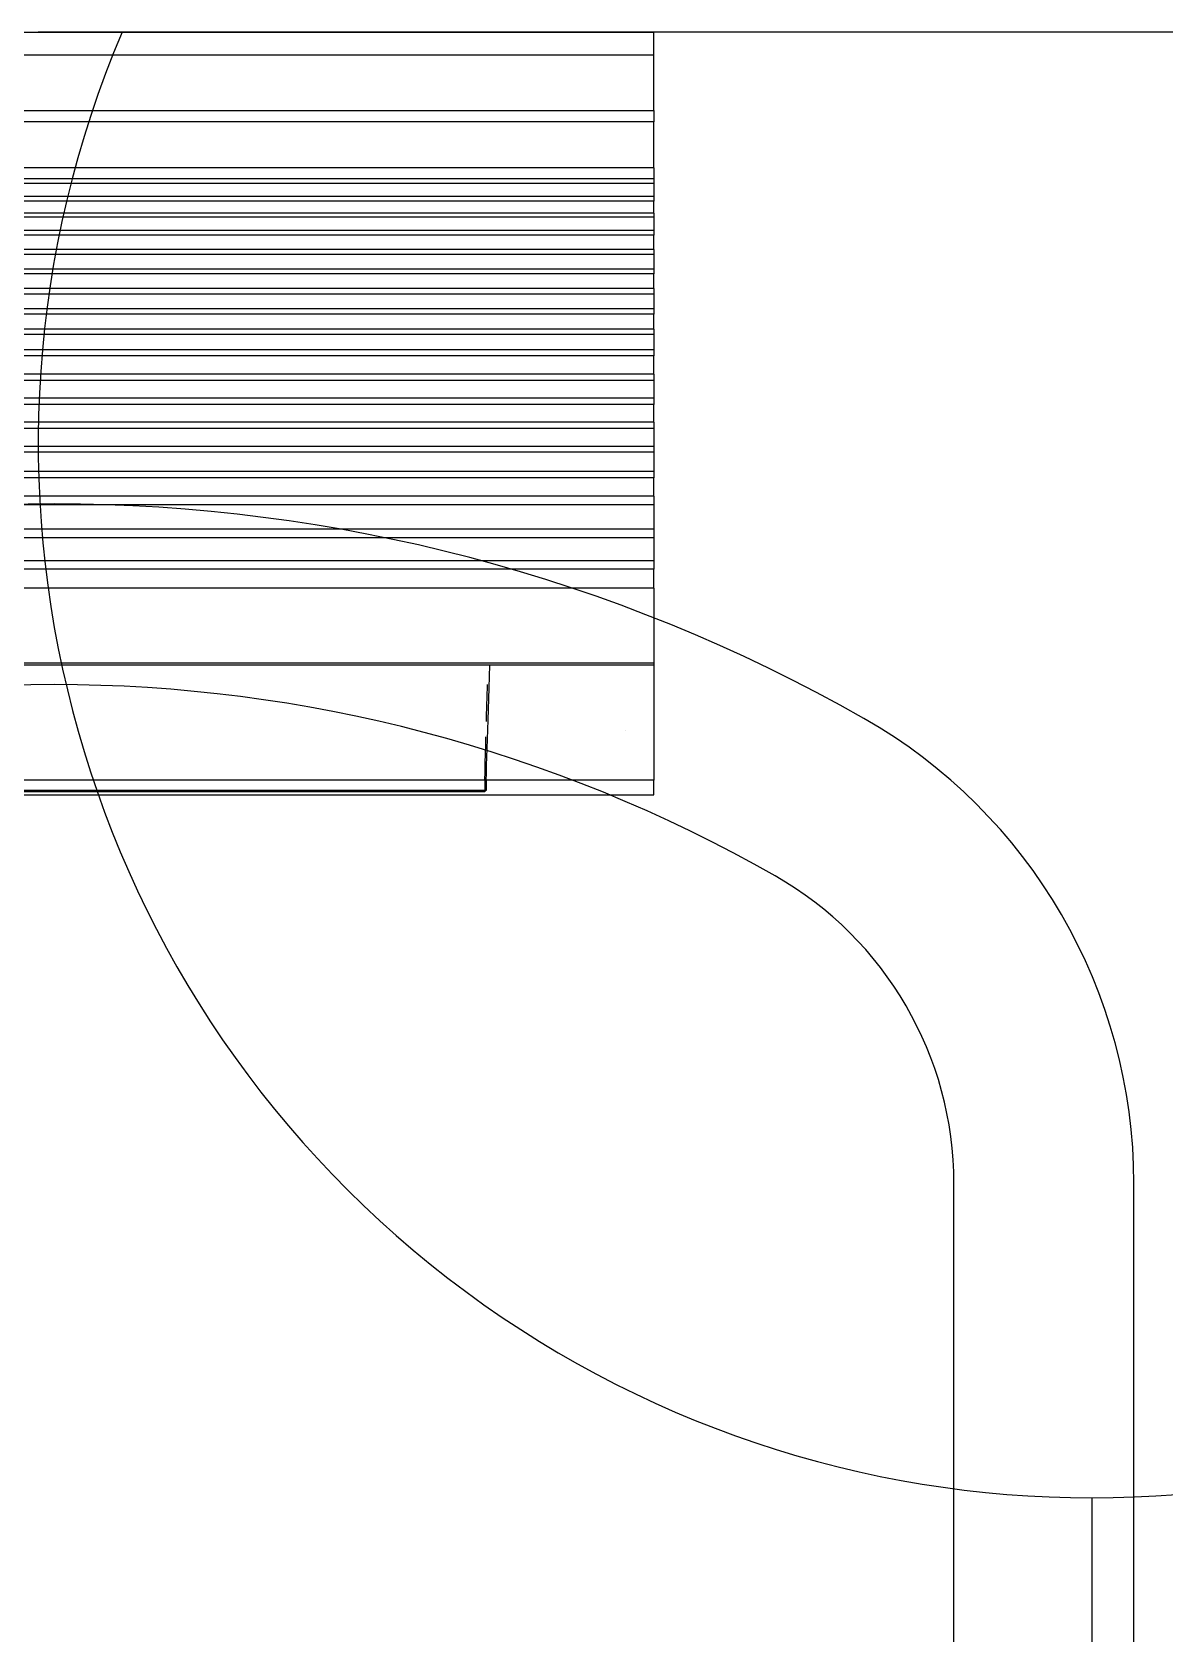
# Model space of a CAD drawing. Header units: inches. Extents: x 16928 to 514628, y -1471 to 241387.
# Drawn here: x 54243.6 to 54563.5, y 32158.3 to 32610.5 of the extents above; entities that cross this region are included whole.
import ezdxf

# ---------------------------------------------------------------- set-up
doc = ezdxf.new("R2010")
doc.units = ezdxf.units.IN
doc.header["$MEASUREMENT"] = 0
for name, color, linetype in [('Cabinet', 8, 'Continuous'), ('Edges', 7, 'Continuous'), ('ELECT', 6, 'Continuous'), ('TB', 8, 'Continuous')]:
    doc.layers.add(name, color=color, linetype=linetype)

# ---------------------------------------------------------------- blocks, each defined once
blk = doc.blocks.new('meja mesyuarat')
at = {"color": 8}
for p, q in [((4163.6, 2689.9), (4163.6, 3099.93)), ((4214.4, 2766.1), (4214.4, 3100.05))]:
    blk.add_line(p, q, dxfattribs=at)
for centre, radius, start, end in [((3909.6, 2830.13), 461.66, 60.3254, 119.6746), ((3909.6, 2830.13), 410.66, 60.283, 119.717), ((4063.4, 3100.05), 151, 0, 60.3254), ((4063.6, 3099.93), 100, 0, 60.283)]:
    blk.add_arc(centre, radius, start, end, dxfattribs=at)
blk = doc.blocks.new('air con')
at = {"layer": 'Edges'}
for p, q in [((71.402, 41.898), (152.402, 41.898)), ((152.402, 41.095), (152.402, 41.898)), ((71.402, 41.095), (152.402, 41.095)), ((152.402, 39.122), (152.402, 41.095)), ((71.402, 39.122), (152.402, 39.122)), ((152.402, 39.122), (152.402, 38.724)), ((152.402, 38.724), (71.402, 38.724)), ((152.402, 37.092), (152.402, 38.724)), ((152.402, 37.092), (71.402, 37.092)), ((152.402, 37.092), (152.402, 36.701)), ((152.402, 36.701), (71.402, 36.701)), ((152.402, 36.542), (71.402, 36.542)), ((152.402, 36.701), (152.402, 36.542)), ((152.402, 36.542), (152.402, 36.078)), ((152.402, 36.078), (71.402, 36.078)), ((152.402, 35.914), (71.402, 35.914)), ((152.402, 36.078), (152.402, 35.914)), ((152.402, 35.493), (152.402, 35.914)), ((152.402, 35.493), (71.402, 35.493)), ((152.402, 35.34), (71.402, 35.34)), ((152.402, 35.493), (152.402, 35.34)), ((152.402, 35.34), (152.402, 34.877)), ((152.402, 34.877), (71.402, 34.877)), ((152.402, 34.709), (71.402, 34.709)), ((152.402, 34.877), (152.402, 34.709)), ((152.402, 34.207), (152.402, 34.709)), ((152.402, 34.207), (71.402, 34.207)), ((152.402, 34.022), (71.402, 34.022)), ((152.402, 34.207), (152.402, 34.022)), ((152.402, 34.022), (152.402, 33.51)), ((152.402, 33.51), (71.402, 33.51)), ((152.402, 33.51), (152.402, 33.335)), ((152.402, 33.335), (71.402, 33.335)), ((152.402, 32.826), (152.402, 33.335)), ((152.402, 32.826), (71.402, 32.826)), ((152.402, 32.625), (71.402, 32.625)), ((152.402, 32.826), (152.402, 32.625)), ((152.402, 32.625), (152.402, 32.098)), ((152.402, 32.098), (71.402, 32.098)), ((152.402, 31.911), (71.402, 31.911)), ((152.402, 32.098), (152.402, 31.911)), ((152.402, 31.378), (152.402, 31.911)), ((152.402, 31.378), (71.402, 31.378)), ((152.402, 31.189), (71.402, 31.189)), ((152.402, 31.378), (152.402, 31.189)), ((152.402, 31.189), (152.402, 30.654)), ((152.402, 30.654), (71.402, 30.654)), ((152.402, 30.654), (152.402, 30.439)), ((152.402, 30.439), (71.402, 30.439)), ((152.402, 29.791), (152.402, 30.439)), ((152.402, 29.791), (71.402, 29.791)), ((152.402, 29.562), (71.402, 29.562)), ((152.402, 29.791), (152.402, 29.562)), ((152.402, 29.562), (152.402, 28.935)), ((152.402, 28.935), (71.402, 28.935)), ((152.402, 28.935), (152.402, 28.714)), ((152.402, 28.714), (71.402, 28.714)), ((152.402, 28.092), (152.402, 28.714)), ((152.402, 28.092), (71.402, 28.092)), ((152.402, 27.871), (71.402, 27.871)), ((152.402, 28.092), (152.402, 27.871)), ((152.402, 27.871), (152.402, 27.226)), ((152.402, 27.226), (71.402, 27.226)), ((152.402, 27.226), (152.402, 27.024)), ((152.402, 27.024), (71.402, 27.024)), ((152.402, 27.024), (152.402, 26.349)), ((152.402, 26.349), (71.402, 26.349)), ((152.402, 26.117), (71.402, 26.117)), ((152.402, 26.349), (152.402, 26.117)), ((152.402, 25.469), (152.402, 26.117)), ((152.402, 25.469), (71.402, 25.469)), ((152.402, 25.162), (71.402, 25.162)), ((152.402, 25.469), (152.402, 25.162)), ((152.402, 25.162), (152.402, 24.304)), ((152.402, 24.304), (71.402, 24.304)), ((152.402, 24.002), (71.402, 24.002)), ((152.402, 24.304), (152.402, 24.002)), ((152.402, 24.002), (152.402, 23.184)), ((152.402, 23.184), (71.402, 23.184)), ((152.402, 22.883), (71.402, 22.883)), ((152.402, 23.184), (152.402, 22.883)), ((152.402, 22.213), (152.402, 22.883)), ((152.402, 22.213), (71.402, 22.213)), ((152.402, 22.213), (152.402, 19.568)), ((152.402, 19.568), (71.402, 19.568)), ((152.402, 19.493), (71.402, 19.493)), ((146.588, 19.085), (146.601, 19.493)), ((152.402, 19.568), (152.402, 19.493)), ((152.402, 19.493), (152.402, 15.42)), ((146.504, 18.391), (146.514, 18.752)), ((146.514, 18.752), (146.516, 18.813)), ((146.575, 18.687), (146.588, 19.085)), ((146.494, 18.035), (146.504, 18.391)), ((146.55, 17.923), (146.562, 18.299)), ((146.562, 18.299), (146.575, 18.687)), ((146.479, 17.503), (146.484, 17.685)), ((146.484, 17.685), (146.494, 18.035)), ((146.538, 17.558), (146.55, 17.923)), ((146.516, 16.869), (146.527, 17.206)), ((146.527, 17.206), (146.538, 17.558)), ((151.402, 17.184), (151.402, 17.175)), ((146.447, 16.349), (146.456, 16.673)), ((146.456, 16.673), (146.464, 16.956)), ((146.495, 16.239), (146.505, 16.546)), ((146.505, 16.546), (146.516, 16.869)), ((146.429, 15.722), (146.438, 16.032)), ((146.438, 16.032), (146.447, 16.349)), ((146.477, 15.675), (146.486, 15.948)), ((146.486, 15.948), (146.495, 16.239)), ((146.421, 15.42), (76.921, 15.42)), ((146.421, 15.42), (146.429, 15.722)), ((146.468, 15.42), (146.421, 15.42)), ((146.421, 15.42), (146.421, 15.051)), ((146.468, 15.42), (146.477, 15.675)), ((152.402, 15.42), (146.468, 15.42)), ((146.468, 15.42), (146.468, 15.051)), ((152.402, 14.898), (152.402, 15.42)), ((71.402, 14.898), (152.402, 14.898)), ((146.421, 15.051), (76.921, 15.051)), ((146.421, 15.012), (76.921, 15.012)), ((146.468, 15.051), (146.421, 15.051)), ((146.421, 15.051), (146.421, 15.012))]:
    blk.add_line(p, q, dxfattribs=at)
blk = doc.blocks.new('2.5 HP AIR CONDITION')
at = {"xscale": 7.976701201297028, "yscale": 7.976701201297028, "zscale": 7.976701201297028}
blk.add_blockref('air con', (-1535.82, 107.06), dxfattribs=at)
blk = doc.blocks.new('13A SSO 300mm')
at = {"layer": 'ELECT', "color": 6}
for p, q in [((0, 413.77), (0, 904.39)), ((-297.44, 0), (297.44, 0))]:
    blk.add_line(p, q, dxfattribs=at)
blk.add_arc((0, 116.33), 297.44, 336.9763, 203.0237, dxfattribs=at)

msp = doc.modelspace()

# ---------------------------------------------------------------- block references
msp.add_blockref('2.5 HP AIR CONDITION', (54739.33, 32169.22))
at = {"layer": 'Cabinet'}
msp.add_blockref('meja mesyuarat', (50340.32, 29185.48), dxfattribs=at)
at = {"layer": 'TB', "color": 6, "linetype": 'Continuous', "rotation": 180}
msp.add_blockref('13A SSO 300mm', (54542.85, 32610.48), dxfattribs=at)

doc.saveas('drawing.dxf')
